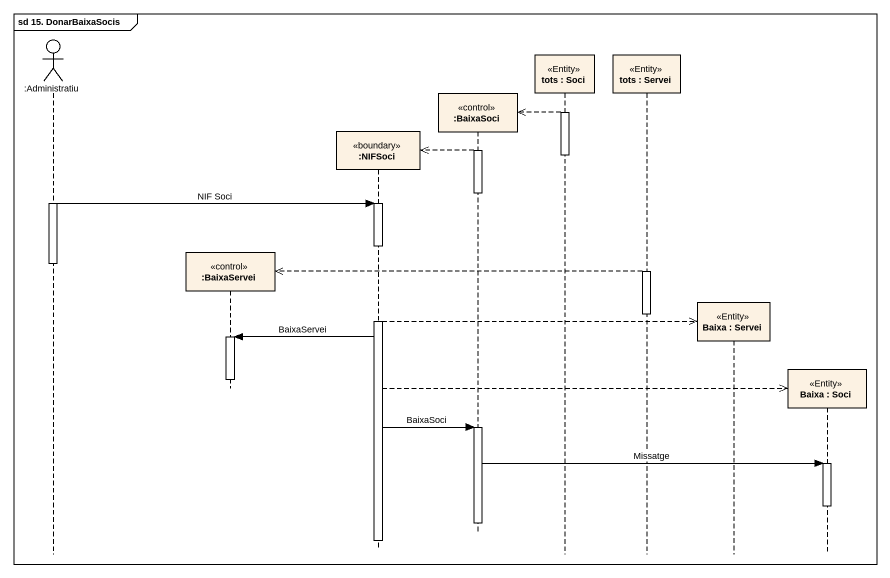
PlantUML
@startuml
mainframe sd 15. DonarBaixaSocis
hide footbox
actor ":Administratiu" as Administratiu
participant ":BaixaServei" as BaixaServei <<control>>
participant ":NIFSoci" as NIFSoci <<boundary>>
participant ":BaixaSoci" as BaixaSoci <<control>>
participant "tots : Soci" as tots <<Entity>>
participant "tots : Servei" as tots_2 <<Entity>>
participant "Baixa : Servei" as Baixa <<Entity>>
participant "Baixa : Soci" as Baixa_2 <<Entity>>

activate tots
tots -->> BaixaSoci **
activate BaixaSoci
BaixaSoci -->> NIFSoci **
deactivate tots
deactivate BaixaSoci
activate Administratiu
Administratiu -> NIFSoci : NIF Soci
activate NIFSoci
deactivate NIFSoci
deactivate Administratiu
activate tots_2
tots_2 -->> BaixaServei **
deactivate tots_2
activate NIFSoci
NIFSoci -->> Baixa **
NIFSoci -> BaixaServei : BaixaServei
activate BaixaServei
deactivate BaixaServei
NIFSoci -->> Baixa_2 **
NIFSoci -> BaixaSoci : BaixaSoci
activate BaixaSoci
BaixaSoci -> Baixa_2 : Missatge
activate Baixa_2
deactivate Baixa_2
deactivate BaixaSoci
deactivate NIFSoci
@enduml
